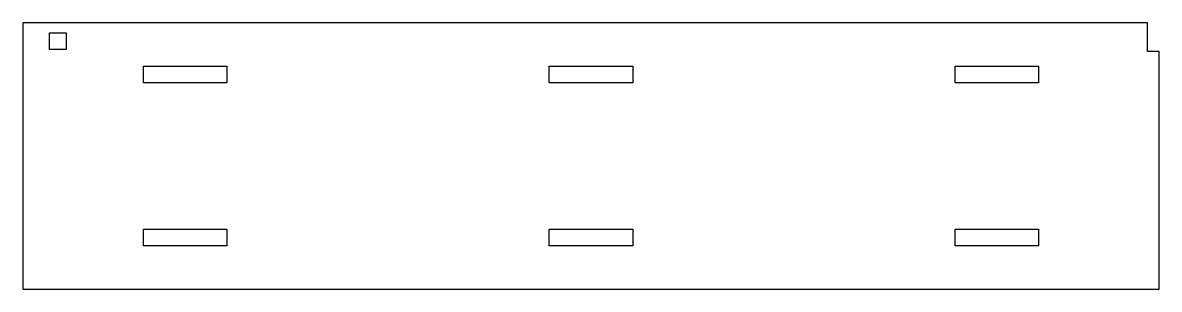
# Model space of a CAD drawing. Header units: metres. Extents: x 0 to 341, y 0 to 80.
import ezdxf

# ---------------------------------------------------------------- set-up
doc = ezdxf.new("R2010")
doc.units = ezdxf.units.M

msp = doc.modelspace()

# ---------------------------------------------------------------- linework, layer by layer
for p, q in [((337.406, 80), (0, 80)), ((0, 80), (0, 0)), ((337.406, 71.35), (337.406, 80)), ((8, 72), (8, 77)), ((8, 77), (13, 77)), ((13, 77), (13, 72)), ((13, 72), (8, 72)), ((340.906, 71.35), (337.406, 71.35)), ((340.906, 0), (340.906, 71.35)), ((36.2009, 62), (36.2009, 67)), ((36.2009, 67), (61.2009, 67)), ((61.2009, 67), (61.2009, 62)), ((157.953, 62), (157.953, 67)), ((157.953, 67), (182.953, 67)), ((182.953, 67), (182.953, 62)), ((279.705, 62), (279.705, 67)), ((279.705, 67), (304.705, 67)), ((304.705, 67), (304.705, 62)), ((61.2009, 62), (36.2009, 62)), ((182.953, 62), (157.953, 62)), ((304.705, 62), (279.705, 62)), ((36.2009, 13), (36.2009, 18)), ((36.2009, 18), (61.2009, 18)), ((61.2009, 18), (61.2009, 13)), ((157.953, 13), (157.953, 18)), ((157.953, 18), (182.953, 18)), ((182.953, 18), (182.953, 13)), ((279.705, 13), (279.705, 18)), ((279.705, 18), (304.705, 18)), ((304.705, 18), (304.705, 13)), ((61.2009, 13), (36.2009, 13)), ((182.953, 13), (157.953, 13)), ((304.705, 13), (279.705, 13)), ((0, 0), (340.906, 0))]:
    msp.add_line(p, q)

doc.saveas('drawing.dxf')
